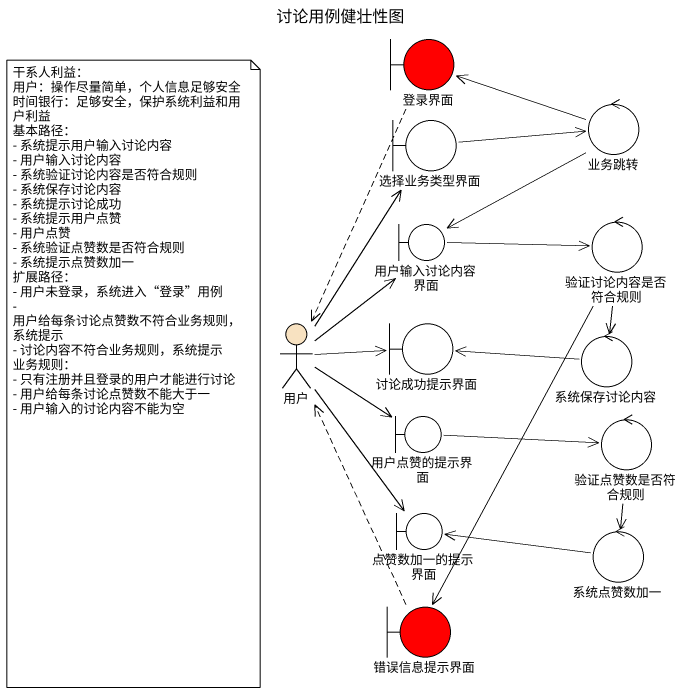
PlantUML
@startuml
title 讨论用例健壮性图
boundary 登录界面 #FF0000
control 业务跳转
boundary 选择业务类型界面
boundary 用户输入讨论内容界面
control 验证讨论内容是否符合规则
actor 用户 #F8E2C1
boundary 讨论成功提示界面
control 系统保存讨论内容
boundary 用户点赞的提示界面
control 验证点赞数是否符合规则
boundary 点赞数加一的提示界面
control 系统点赞数加一
boundary 错误信息提示界面 #FF0000
登录界面 ..> 用户
业务跳转 -left-> 登录界面
业务跳转 --> 用户输入讨论内容界面
选择业务类型界面 -right-> 业务跳转
用户输入讨论内容界面 -right-> 验证讨论内容是否符合规则
验证讨论内容是否符合规则 --> 系统保存讨论内容
验证讨论内容是否符合规则 --> 错误信息提示界面
用户 -up-> 选择业务类型界面
用户 -up-> 用户输入讨论内容界面
用户 -right-> 讨论成功提示界面
用户 -right-> 用户点赞的提示界面
用户 --> 点赞数加一的提示界面
系统保存讨论内容 -left-> 讨论成功提示界面
用户点赞的提示界面 -right-> 验证点赞数是否符合规则
验证点赞数是否符合规则 --> 系统点赞数加一
系统点赞数加一 -left-> 点赞数加一的提示界面
错误信息提示界面 .up.> 用户
note as N1
  干系人利益：
  用户：操作尽量简单，个人信息足够安全
  时间银行：足够安全，保护系统利益和用户利益
  基本路径：
  - 系统提示用户输入讨论内容
  - 用户输入讨论内容
  - 系统验证讨论内容是否符合规则
  - 系统保存讨论内容
  - 系统提示讨论成功
  - 系统提示用户点赞
  - 用户点赞
  - 系统验证点赞数是否符合规则
  - 系统提示点赞数加一
  扩展路径：
  - 用户未登录，系统进入“登录”用例
  - 用户给每条讨论点赞数不符合业务规则，系统提示
  - 讨论内容不符合业务规则，系统提示
  业务规则：
  - 只有注册并且登录的用户才能进行讨论
  - 用户给每条讨论点赞数不能大于一
  - 用户输入的讨论内容不能为空
end note
@enduml
